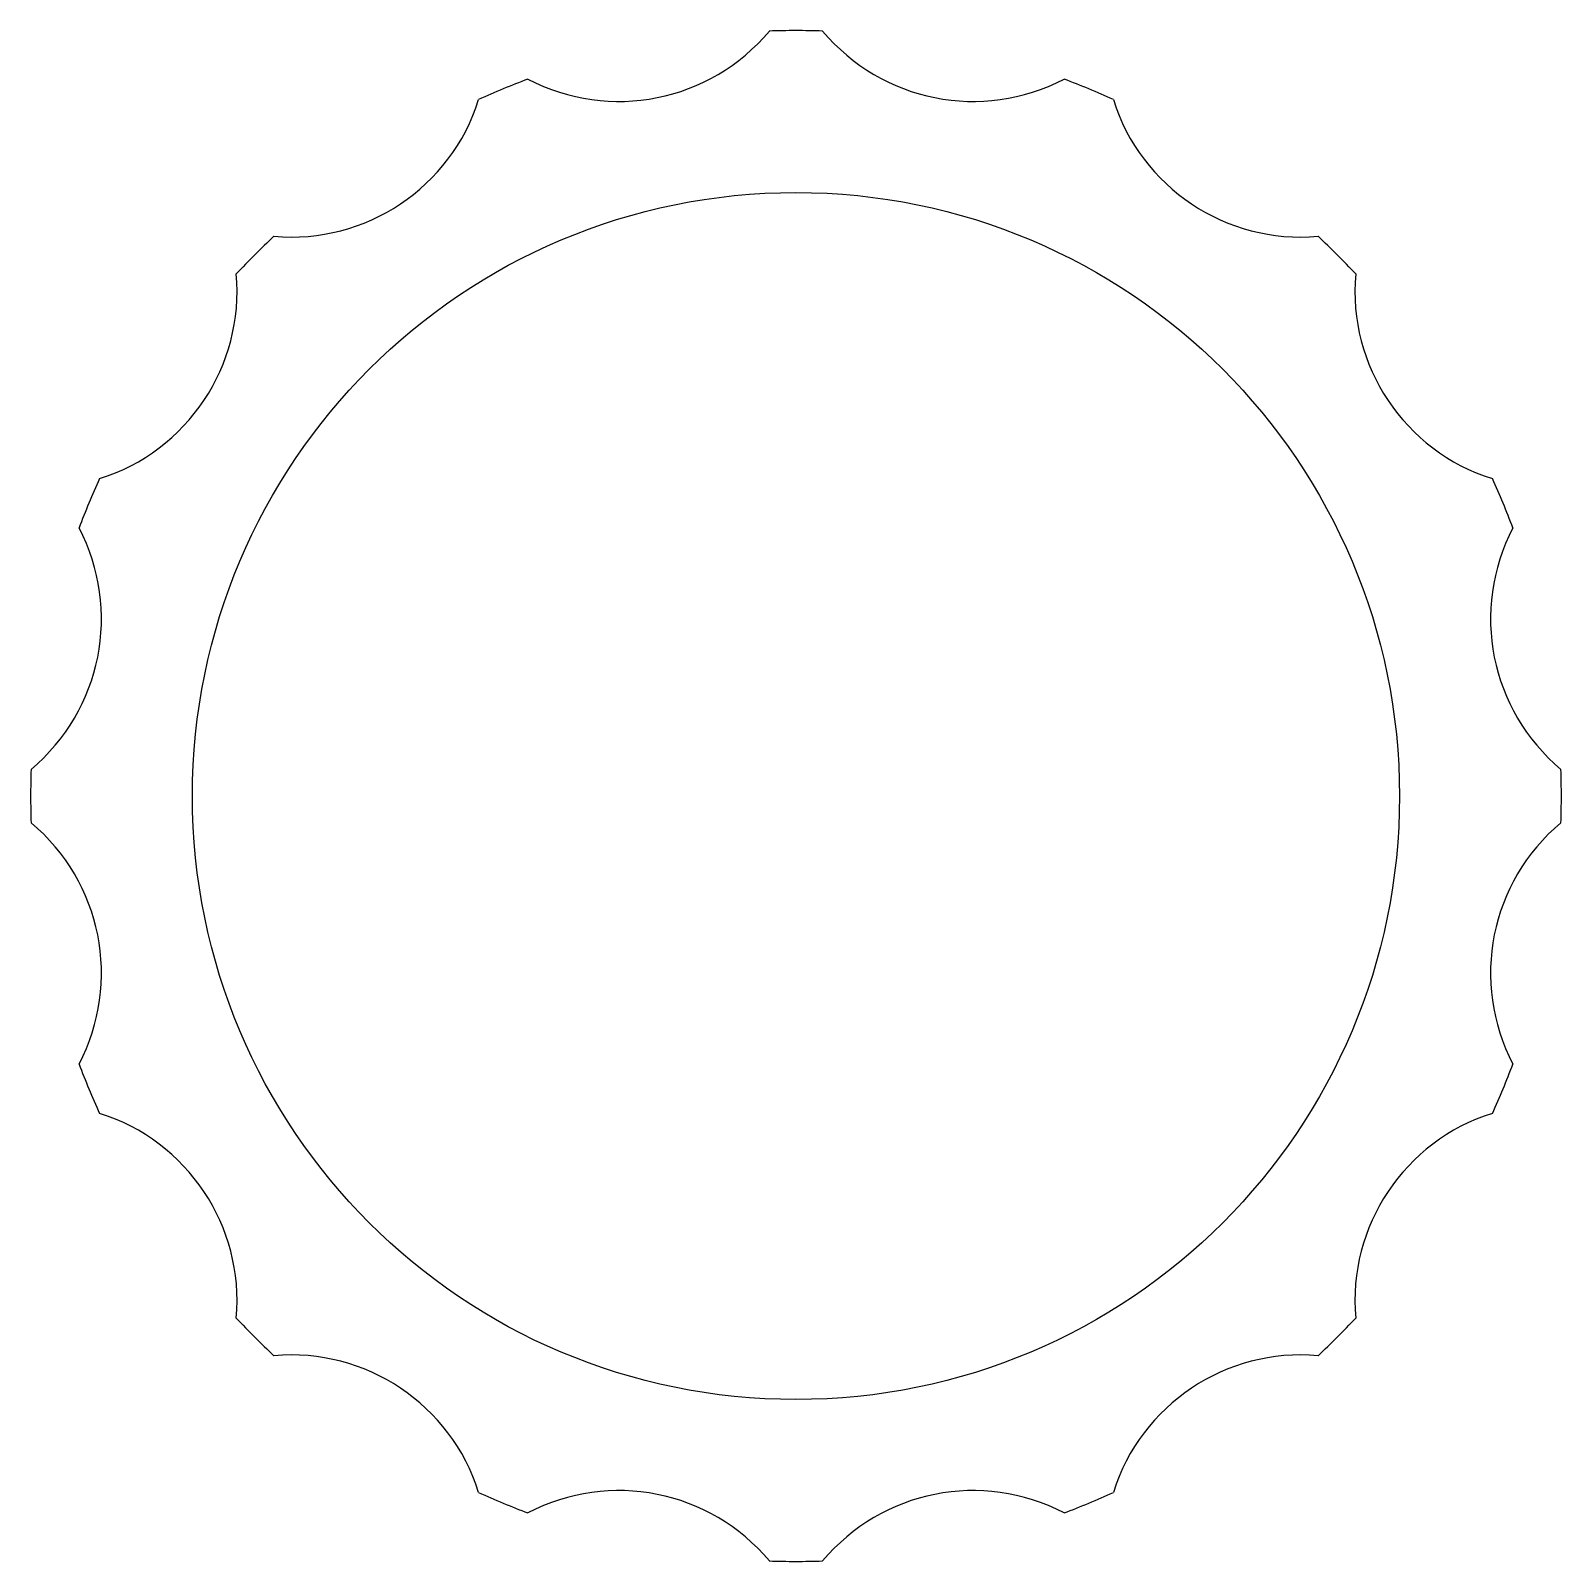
# Model space of a CAD drawing. Extents: x -21.5 to 21.5, y 0.3 to 43.3.
import ezdxf

# ---------------------------------------------------------------- set-up
doc = ezdxf.new("R2010")
doc.units = 0
doc.layers.get('0').update_dxf_attribs({"linetype": 'CONTINUOUS'})

msp = doc.modelspace()

# ---------------------------------------------------------------- linework, layer by layer
at = {"color": 7}
msp.add_circle((-0.008, 21.785), 16.954, dxfattribs=at)
for centre, radius, start, end in [((-4.985, 46.81), 5.513, 242.4099, 320.0901), ((-0.008, 21.785), 21.501, 90, 91.9971), ((-0.008, 21.785), 21.501, 88.0029, 90), ((4.97, 46.81), 5.513, 219.9099, 297.5901), ((-0.008, 21.785), 21.501, 110.5029, 112.5), ((-0.008, 21.785), 21.501, 67.5, 69.4971), ((-14.183, 43), 5.513, 264.9099, 342.5901), ((-0.008, 21.785), 21.501, 112.5, 114.4971), ((-0.008, 21.785), 21.501, 65.5029, 67.5), ((14.168, 43), 5.513, 197.4099, 275.0901), ((-0.008, 21.785), 21.501, 133.0029, 135), ((-0.008, 21.785), 21.501, 45, 46.9971), ((-0.008, 21.785), 21.501, 135, 136.9971), ((-0.008, 21.785), 21.501, 43.0029, 45), ((-21.223, 35.961), 5.513, 287.4099, 5.0901), ((21.207, 35.961), 5.513, 174.9099, 252.5901), ((-0.008, 21.785), 21.501, 155.5029, 157.5), ((-0.008, 21.785), 21.501, 22.5, 24.4971), ((-0.008, 21.785), 21.501, 157.5, 159.4971), ((-0.008, 21.785), 21.501, 20.5029, 22.5), ((-25.032, 26.763), 5.513, 309.9099, 27.5901), ((25.017, 26.763), 5.513, 152.4099, 230.0901), ((-0.008, 21.785), 21.501, 178.0029, 180), ((-0.008, 21.785), 21.501, 360, 1.9971), ((-0.008, 21.785), 21.501, 180, 181.9971), ((-0.008, 21.785), 21.501, 358.0029, 0), ((-25.032, 16.807), 5.513, 332.4099, 50.0901), ((25.017, 16.807), 5.513, 129.9099, 207.5901), ((-0.008, 21.785), 21.501, 200.5029, 202.5), ((-0.008, 21.785), 21.501, 337.5, 339.4971), ((-0.008, 21.785), 21.501, 202.5, 204.4971), ((-0.008, 21.785), 21.501, 335.5029, 337.5), ((-21.223, 7.61), 5.513, 354.9099, 72.5901), ((21.207, 7.61), 5.513, 107.4099, 185.0901), ((-0.008, 21.785), 21.501, 223.0029, 225), ((-0.008, 21.785), 21.501, 315, 316.9971), ((-0.008, 21.785), 21.501, 225, 226.9971), ((-0.008, 21.785), 21.501, 313.0029, 315), ((-14.183, 0.57), 5.513, 17.4099, 95.0901), ((14.168, 0.57), 5.513, 84.9099, 162.5901), ((-0.008, 21.785), 21.501, 245.5029, 247.5), ((-4.985, -3.24), 5.513, 39.9099, 117.5901), ((4.97, -3.24), 5.513, 62.4099, 140.0901), ((-0.008, 21.785), 21.501, 292.5, 294.4971), ((-0.008, 21.785), 21.501, 247.5, 249.4971), ((-0.008, 21.785), 21.501, 290.5029, 292.5), ((-0.008, 21.785), 21.501, 268.0029, 270), ((-0.008, 21.785), 21.501, 270, 271.9971)]:
    msp.add_arc(centre, radius, start, end, dxfattribs=at)

doc.saveas('drawing.dxf')
